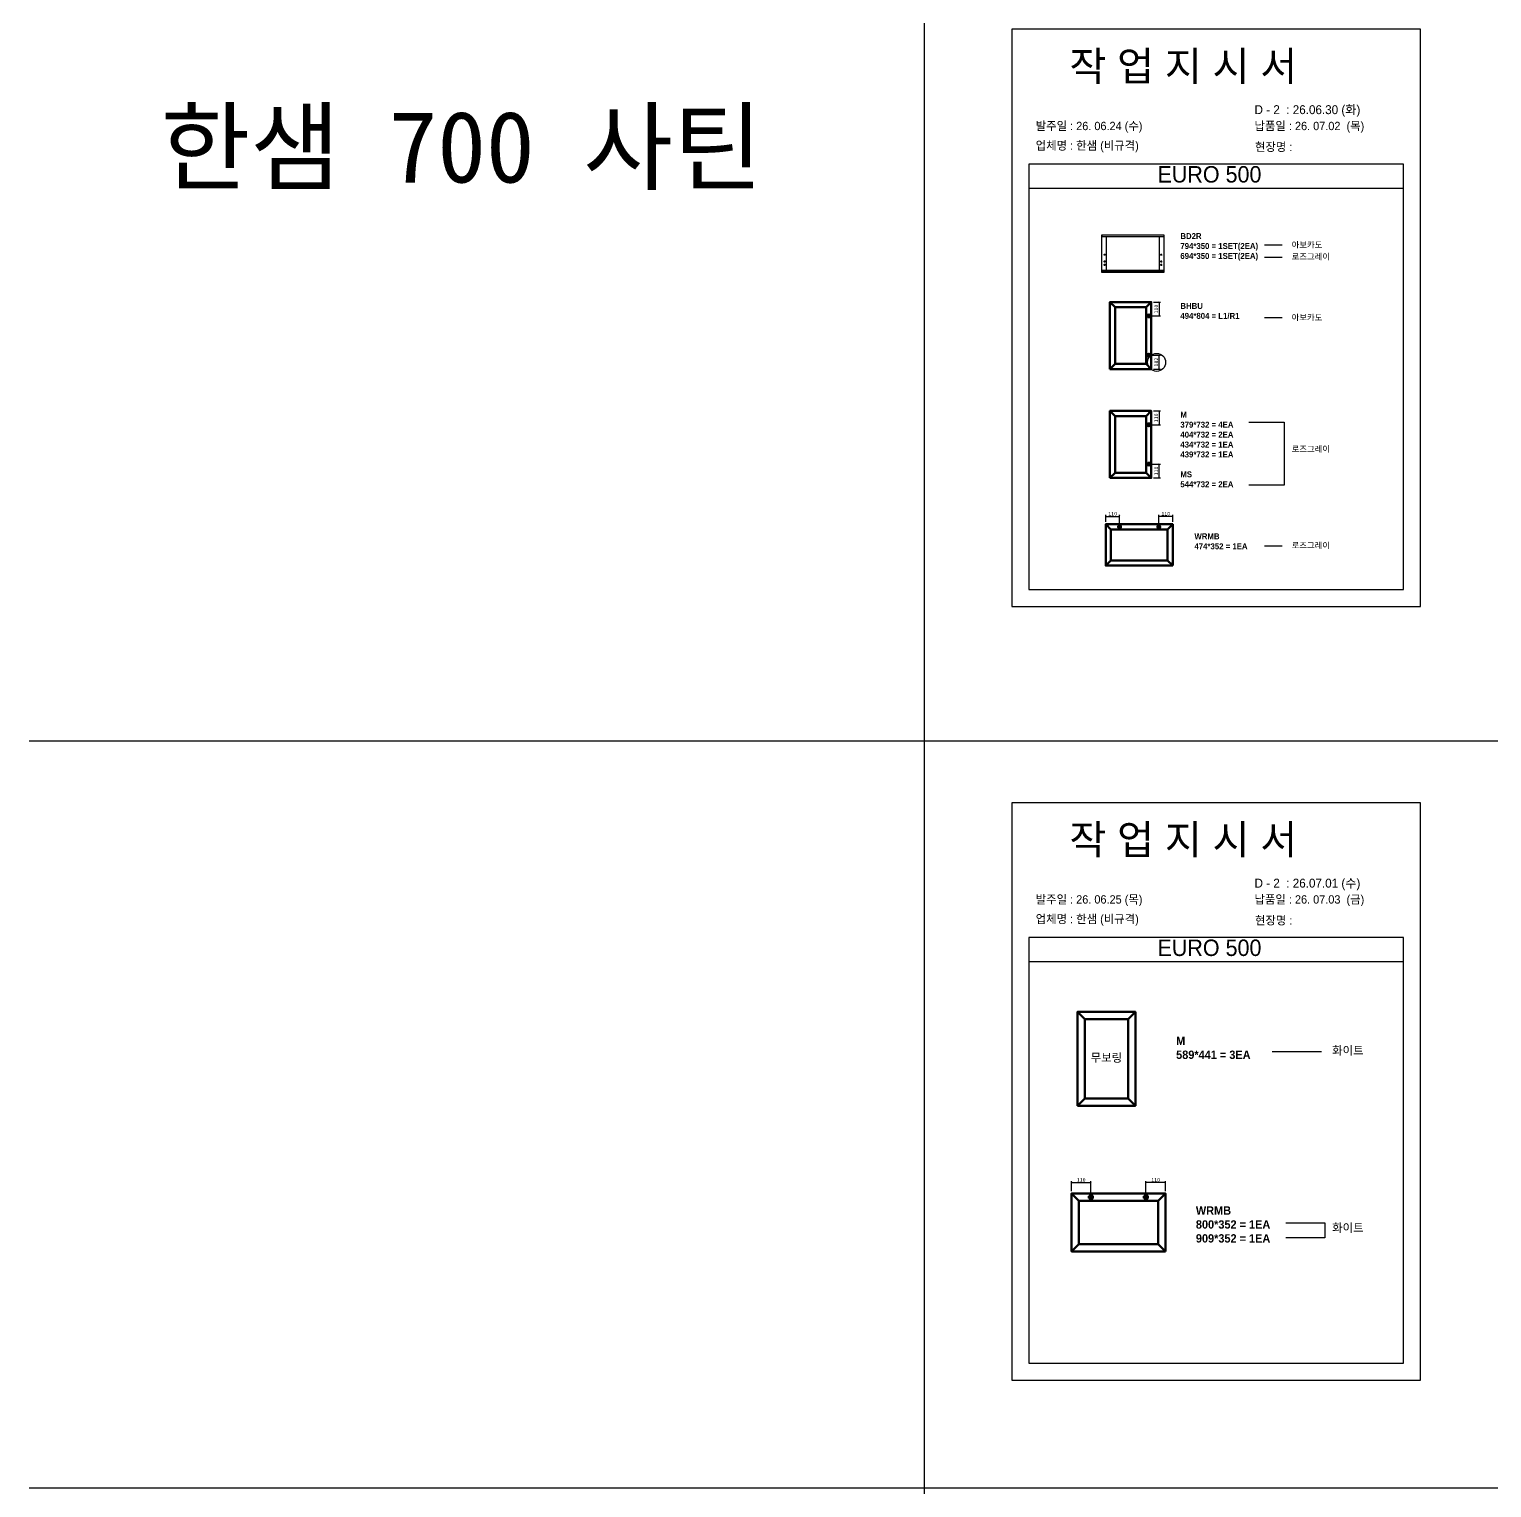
# Model space of a CAD drawing. Header units: millimetres. Extents: x -44117 to 256353, y -2095463 to 65325.
# Drawn here: x 104303 to 114102, y -1060188 to -1050412 of the extents above; entities that cross this region are included whole.
import ezdxf

# ---------------------------------------------------------------- set-up
doc = ezdxf.new("R2010")
doc.units = ezdxf.units.MM
doc.header["$LTSCALE"] = 10
doc.layers.add('Layer1', color=7, linetype='Continuous', lineweight=70)
doc.dimstyles.new('ISO-25', dxfattribs={"dimtxt": 2.5, "dimasz": 2.5, "dimexe": 1, "dimexo": 1, "dimtad": 1, "dimtxsty": 'Standard', "dimblk": 'ARCHTICK', "dimcen": 2.5, "dimadec": 0, "dimazin": 0, "dimtfac": 1, "dimtmove": 0, "dimatfit": 3, "dimfxl": 0, "dimarcsym": 0})

# ---------------------------------------------------------------- blocks, each defined once
blk = doc.blocks.new('_ArchTick')
at = {"color": 0, "linetype": 'ByBlock', "const_width": 0.15}
blk.add_lwpolyline([(-0.5, -0.5), (0.5, 0.5)], dxfattribs=at)
blk = doc.blocks.new('*D7077')
at = {"color": 0, "lineweight": -2}
for p, q in [((111836.2, -1052970.8), (111882.9, -1052970.8)), ((111872.9, -1052970.8), (111872.9, -1053063.6)), ((111818.5, -1053063.6), (111882.9, -1053063.6))]:
    blk.add_line(p, q, dxfattribs=at)
at = {"layer": 'Defpoints', "color": 0}
for p in [(111821.2, -1052970.8), (111803.5, -1053063.6), (111872.9, -1053063.6)]:
    blk.add_point(p, dxfattribs=at)
at = {"color": 0, "lineweight": -2, "xscale": 10, "yscale": 10, "zscale": 10}
for p, rotation in [((111872.9, -1052970.8), 90), ((111872.9, -1053063.6), 270)]:
    blk.add_blockref('_ArchTick', p, dxfattribs=dict(at, rotation=rotation))
at = {"color": 0, "insert": (111854.2, -1053017.2), "char_height": 25, "attachment_point": 5, "rotation": 90}
blk.add_mtext('110', dxfattribs=at)
blk = doc.blocks.new('*D7078')
at = {"color": 0, "lineweight": -2}
for p, q in [((111818.5, -1053326.7), (111882.9, -1053326.7)), ((111872.9, -1053419.4), (111872.9, -1053326.7)), ((111836.2, -1053419.4), (111882.9, -1053419.4))]:
    blk.add_line(p, q, dxfattribs=at)
at = {"layer": 'Defpoints', "color": 0}
for p in [(111803.5, -1053326.7), (111872.9, -1053326.7), (111821.2, -1053419.4)]:
    blk.add_point(p, dxfattribs=at)
at = {"color": 0, "lineweight": -2, "xscale": 10, "yscale": 10, "zscale": 10}
for p, rotation in [((111872.9, -1053326.7), 90), ((111872.9, -1053419.4), 270)]:
    blk.add_blockref('_ArchTick', p, dxfattribs=dict(at, rotation=rotation))
at = {"color": 0, "insert": (111854.2, -1053373), "char_height": 25, "attachment_point": 5, "rotation": 90}
blk.add_mtext('110', dxfattribs=at)
blk = doc.blocks.new('*D7079')
at = {"color": 0, "lineweight": -2}
for p, q in [((111515.7, -1053714.9), (111515.7, -1053668.2)), ((111515.7, -1053678.2), (111608.4, -1053678.2)), ((111608.4, -1053732.6), (111608.4, -1053668.2))]:
    blk.add_line(p, q, dxfattribs=at)
at = {"layer": 'Defpoints', "color": 0}
for p in [(111608.4, -1053678.2), (111515.7, -1053729.9), (111608.4, -1053747.6)]:
    blk.add_point(p, dxfattribs=at)
at = {"color": 0, "lineweight": -2, "xscale": 10, "yscale": 10, "zscale": 10, "rotation": 180}
blk.add_blockref('_ArchTick', (111515.7, -1053678.2), dxfattribs=at)
at = {"color": 0, "lineweight": -2, "xscale": 10, "yscale": 10, "zscale": 10}
blk.add_blockref('_ArchTick', (111608.4, -1053678.2), dxfattribs=at)
at = {"color": 0, "insert": (111562, -1053659.5), "char_height": 25, "attachment_point": 5}
blk.add_mtext('110', dxfattribs=at)
blk = doc.blocks.new('*D7080')
at = {"color": 0, "lineweight": -2}
for p, q in [((111871.5, -1053732.6), (111871.5, -1053668.2)), ((111964.3, -1053678.2), (111871.5, -1053678.2)), ((111964.3, -1053714.9), (111964.3, -1053668.2))]:
    blk.add_line(p, q, dxfattribs=at)
at = {"layer": 'Defpoints', "color": 0}
for p in [(111871.5, -1053678.2), (111871.5, -1053747.6), (111964.3, -1053729.9)]:
    blk.add_point(p, dxfattribs=at)
at = {"color": 0, "lineweight": -2, "xscale": 10, "yscale": 10, "zscale": 10, "rotation": 180}
blk.add_blockref('_ArchTick', (111871.5, -1053678.2), dxfattribs=at)
at = {"color": 0, "lineweight": -2, "xscale": 10, "yscale": 10, "zscale": 10}
blk.add_blockref('_ArchTick', (111964.3, -1053678.2), dxfattribs=at)
at = {"color": 0, "insert": (111917.9, -1053659.5), "char_height": 25, "attachment_point": 5}
blk.add_mtext('110', dxfattribs=at)
blk = doc.blocks.new('*D7081')
at = {"color": 0, "lineweight": -2}
for p, q in [((111836.2, -1052241.4), (111882.9, -1052241.4)), ((111872.9, -1052241.4), (111872.9, -1052334.2)), ((111818.5, -1052334.2), (111882.9, -1052334.2))]:
    blk.add_line(p, q, dxfattribs=at)
at = {"layer": 'Defpoints', "color": 0}
for p in [(111821.2, -1052241.4), (111803.5, -1052334.2), (111872.9, -1052334.2)]:
    blk.add_point(p, dxfattribs=at)
at = {"color": 0, "lineweight": -2, "xscale": 10, "yscale": 10, "zscale": 10}
for p, rotation in [((111872.9, -1052241.4), 90), ((111872.9, -1052334.2), 270)]:
    blk.add_blockref('_ArchTick', p, dxfattribs=dict(at, rotation=rotation))
at = {"color": 0, "insert": (111854.2, -1052287.8), "char_height": 25, "attachment_point": 5, "rotation": 90}
blk.add_mtext('110', dxfattribs=at)
blk = doc.blocks.new('*D7082')
at = {"color": 0, "lineweight": -2}
for p, q in [((111818.5, -1052597.3), (111882.9, -1052597.3)), ((111872.9, -1052690.1), (111872.9, -1052597.3)), ((111836.2, -1052690.1), (111882.9, -1052690.1))]:
    blk.add_line(p, q, dxfattribs=at)
at = {"layer": 'Defpoints', "color": 0}
for p in [(111803.5, -1052597.3), (111872.9, -1052597.3), (111821.2, -1052690.1)]:
    blk.add_point(p, dxfattribs=at)
at = {"color": 0, "lineweight": -2, "xscale": 10, "yscale": 10, "zscale": 10}
for p, rotation in [((111872.9, -1052597.3), 90), ((111872.9, -1052690.1), 270)]:
    blk.add_blockref('_ArchTick', p, dxfattribs=dict(at, rotation=rotation))
at = {"color": 0, "insert": (111854.2, -1052643.7), "char_height": 25, "attachment_point": 5, "rotation": 90}
blk.add_mtext('182', dxfattribs=at)
blk = doc.blocks.new('*D7105')
at = {"color": 0, "lineweight": -2}
for p, q in [((111286.5, -1058200.8), (111286.5, -1058133.3)), ((111416.5, -1058225.6), (111416.5, -1058133.3)), ((111286.5, -1058143.3), (111416.5, -1058143.3))]:
    blk.add_line(p, q, dxfattribs=at)
at = {"layer": 'Defpoints', "color": 0}
for p in [(111286.5, -1058215.8), (111416.5, -1058143.3), (111416.5, -1058240.6)]:
    blk.add_point(p, dxfattribs=at)
at = {"color": 0, "lineweight": -2, "xscale": 10, "yscale": 10, "zscale": 10, "rotation": 180}
blk.add_blockref('_ArchTick', (111286.5, -1058143.3), dxfattribs=at)
at = {"color": 0, "lineweight": -2, "xscale": 10, "yscale": 10, "zscale": 10}
blk.add_blockref('_ArchTick', (111416.5, -1058143.3), dxfattribs=at)
at = {"color": 0, "insert": (111351.5, -1058124.6), "char_height": 25, "attachment_point": 5}
blk.add_mtext('110', dxfattribs=at)
blk = doc.blocks.new('*D7106')
at = {"color": 0, "lineweight": -2}
for p, q in [((111785.3, -1058225.6), (111785.3, -1058133.3)), ((111915.3, -1058200.8), (111915.3, -1058133.3)), ((111915.3, -1058143.3), (111785.3, -1058143.3))]:
    blk.add_line(p, q, dxfattribs=at)
at = {"layer": 'Defpoints', "color": 0}
for p in [(111785.3, -1058143.3), (111915.3, -1058215.8), (111785.3, -1058240.6)]:
    blk.add_point(p, dxfattribs=at)
at = {"color": 0, "lineweight": -2, "xscale": 10, "yscale": 10, "zscale": 10, "rotation": 180}
blk.add_blockref('_ArchTick', (111785.3, -1058143.3), dxfattribs=at)
at = {"color": 0, "lineweight": -2, "xscale": 10, "yscale": 10, "zscale": 10}
blk.add_blockref('_ArchTick', (111915.3, -1058143.3), dxfattribs=at)
at = {"color": 0, "insert": (111850.3, -1058124.6), "char_height": 25, "attachment_point": 5}
blk.add_mtext('110', dxfattribs=at)

msp = doc.modelspace()

# ---------------------------------------------------------------- linework, layer by layer
for p, q in [((113509.93862, -1051316.75183), (111001.55496, -1051316.75183)), ((113509.93862, -1051479.63389), (111001.55496, -1051479.63389)), ((111487.58902, -1051792.93993), (111487.58902, -1052039.34376)), ((111907.67579, -1051793.57535), (111487.58902, -1051793.57535)), ((111907.67579, -1051803.17734), (111487.58902, -1051803.17734)), ((111907.32278, -1051792.58691), (111487.94203, -1051792.58691)), ((111489.35409, -1051792.58691), (111489.35409, -1051803.17734)), ((111519.36029, -1051803.17734), (111519.36029, -1052029.10635)), ((111875.90452, -1052029.10635), (111875.90452, -1051803.17734)), ((111905.91072, -1051792.58691), (111905.91072, -1051803.17734)), ((111907.67579, -1052039.34376), (111907.67579, -1051792.93993)), ((112697.12192, -1051859.33662), (112580.09211, -1051859.33662)), ((111513.53556, -1051923.90815), (111501.88609, -1051923.90815)), ((111507.71082, -1051918.08342), (111507.71082, -1051929.73288)), ((111881.72925, -1051923.90815), (111893.37872, -1051923.90815)), ((111887.55399, -1051918.08342), (111887.55399, -1051929.73288)), ((112697.12192, -1051942.39004), (112580.09211, -1051942.39004)), ((111907.67579, -1052029.10635), (111487.58902, -1052029.10635)), ((111907.67579, -1052038.70834), (111487.58902, -1052038.70834)), ((111487.94203, -1052039.69678), (111907.32278, -1052039.69678)), ((111489.35409, -1052029.10635), (111489.35409, -1052039.69678)), ((111513.53556, -1051969.09396), (111501.88609, -1051969.09396)), ((111513.53556, -1051991.68686), (111501.88609, -1051991.68686)), ((111507.71082, -1051963.26922), (111507.71082, -1051974.91869)), ((111507.71082, -1051985.86213), (111507.71082, -1051997.51159)), ((111881.72925, -1051969.09396), (111893.37872, -1051969.09396)), ((111881.72925, -1051991.68686), (111893.37872, -1051991.68686)), ((111887.55399, -1051963.26922), (111887.55399, -1051974.91869)), ((111887.55399, -1051985.86213), (111887.55399, -1051997.51159)), ((111905.91072, -1052039.69678), (111905.91072, -1052029.10635)), ((112697.12192, -1052346.33164), (112580.09211, -1052346.33164)), ((112697.12192, -1053877.91211), (112580.09211, -1053877.91211)), ((113509.93862, -1056501.03088), (111001.55496, -1056501.03088)), ((113509.93862, -1056663.91293), (111001.55496, -1056663.91293))]:
    msp.add_line(p, q)
at = {"color": 1}
for p, q in [((104302.82932, -1055181.44246), (196571.97618, -1055181.44246)), ((104302.82932, -1055181.44246), (196571.97618, -1055181.44246)), ((104302.82932, -1055181.44246), (196571.97618, -1055181.44246)), ((104302.82932, -1055181.44246), (196571.97618, -1055181.44246)), ((104302.82932, -1055181.44246), (196571.97618, -1055181.44246)), ((104302.82932, -1055181.44246), (196571.97618, -1055181.44246)), ((104302.82932, -1055181.44246), (196571.97618, -1055181.44246)), ((104302.82932, -1055181.44246), (196571.97618, -1055181.44246)), ((104302.82932, -1055181.44246), (196571.97618, -1055181.44246)), ((104302.82932, -1055181.44246), (196571.97618, -1055181.44246)), ((104302.82932, -1060188.47218), (196571.97618, -1060188.47218)), ((104302.82932, -1060188.47218), (196571.97618, -1060188.47218)), ((104302.82932, -1060188.47218), (196571.97618, -1060188.47218)), ((104302.82932, -1060188.47218), (196571.97618, -1060188.47218)), ((104302.82932, -1060188.47218), (196571.97618, -1060188.47218)), ((104302.82932, -1060188.47218), (196571.97618, -1060188.47218)), ((104302.82932, -1060188.47218), (196571.97618, -1060188.47218)), ((104302.82932, -1060188.47218), (196571.97618, -1060188.47218)), ((104302.82932, -1060188.47218), (196571.97618, -1060188.47218)), ((104302.82932, -1060188.47218), (196571.97618, -1060188.47218))]:
    msp.add_line(p, q, dxfattribs=at)
for p in [(110300.49669, 21924.9366), (110300.49669, 14161.07811), (110300.49669, 18584.38997), (110300.49669, 10820.53148), (110300.49669, 18627.87121), (110300.49669, 10864.01272), (110300.49669, 15287.32457), (110300.49669, 7523.46608), (110300.49669, 3746.75115), (110300.49669, 21924.9366), (110300.49669, 14161.07811), (110300.49669, 18584.38997), (110300.49669, 10820.53148), (110300.49669, 18627.87121), (110300.49669, 10864.01272), (110300.49669, 15287.32457), (110300.49669, 7523.46608), (110300.49669, 3746.75115), (110300.49669, 21924.9366), (110300.49669, 14161.07811), (110300.49669, 18584.38997), (110300.49669, 10820.53148), (110300.49669, 18627.87121), (110300.49669, 10864.01272), (110300.49669, 15287.32457), (110300.49669, 7523.46608), (110300.49669, 3746.75115), (110300.49669, 21924.9366), (110300.49669, 14161.07811), (110300.49669, 18584.38997), (110300.49669, 10820.53148), (110300.49669, 18627.87121), (110300.49669, 10864.01272), (110300.49669, 15287.32457), (110300.49669, 7523.46608), (110300.49669, 3746.75115), (110300.49669, 21924.9366), (110300.49669, 14161.07811), (110300.49669, 18584.38997), (110300.49669, 10820.53148), (110300.49669, 18627.87121), (110300.49669, 10864.01272), (110300.49669, 15287.32457), (110300.49669, 7523.46608), (110300.49669, 3746.75115), (110300.49669, 21924.9366), (110300.49669, 14161.07811), (110300.49669, 18584.38997), (110300.49669, 10820.53148), (110300.49669, 18627.87121), (110300.49669, 10864.01272), (110300.49669, 15287.32457), (110300.49669, 7523.46608), (110300.49669, 3746.75115), (110300.49669, 21924.9366), (110300.49669, 14161.07811), (110300.49669, 18584.38997), (110300.49669, 10820.53148), (110300.49669, 18627.87121), (110300.49669, 10864.01272), (110300.49669, 15287.32457), (110300.49669, 7523.46608), (110300.49669, 3746.75115), (110300.49669, 21924.9366), (110300.49669, 14161.07811), (110300.49669, 18584.38997), (110300.49669, 10820.53148), (110300.49669, 18627.87121), (110300.49669, 10864.01272), (110300.49669, 15287.32457), (110300.49669, 7523.46608), (110300.49669, 3746.75115), (110300.49669, 21924.9366), (110300.49669, 14161.07811), (110300.49669, 18584.38997), (110300.49669, 10820.53148), (110300.49669, 18627.87121), (110300.49669, 10864.01272), (110300.49669, 15287.32457), (110300.49669, 7523.46608), (110300.49669, 3746.75115), (110300.49669, 21924.9366), (110300.49669, 14161.07811), (110300.49669, 18584.38997), (110300.49669, 10820.53148), (110300.49669, 18627.87121), (110300.49669, 10864.01272), (110300.49669, 15287.32457), (110300.49669, 7523.46608), (110300.49669, 3746.75115), (110300.49669, 12702.87182), (110300.49669, 4939.01333), (110300.49669, 9362.32519), (110300.49669, 1598.4667), (110300.49669, 9405.80642), (110300.49669, 1641.94794), (110300.49669, 6065.25979), (110300.49669, -1698.5987), (110300.49669, -5475.31363), (110300.49669, 12702.87182), (110300.49669, 4939.01333), (110300.49669, 9362.32519), (110300.49669, 1598.4667), (110300.49669, 9405.80642), (110300.49669, 1641.94794), (110300.49669, 6065.25979), (110300.49669, -1698.5987), (110300.49669, -5475.31363), (110300.49669, 12702.87182), (110300.49669, 4939.01333), (110300.49669, 9362.32519), (110300.49669, 1598.4667), (110300.49669, 9405.80642), (110300.49669, 1641.94794), (110300.49669, 6065.25979), (110300.49669, -1698.5987), (110300.49669, -5475.31363), (110300.49669, 12702.87182), (110300.49669, 4939.01333), (110300.49669, 9362.32519), (110300.49669, 1598.4667), (110300.49669, 9405.80642), (110300.49669, 1641.94794), (110300.49669, 6065.25979), (110300.49669, -1698.5987), (110300.49669, -5475.31363), (110300.49669, 12702.87182), (110300.49669, 4939.01333), (110300.49669, 9362.32519), (110300.49669, 1598.4667), (110300.49669, 9405.80642), (110300.49669, 1641.94794), (110300.49669, 6065.25979), (110300.49669, -1698.5987), (110300.49669, -5475.31363)]:
    msp.add_xline(p, (0, 1), dxfattribs=at)
for points in [[(110887.53752, -1054282.55762), (113623.95606, -1054282.55762), (113623.95606, -1050412.47998), (110887.53752, -1050412.47998)], [(110887.53752, -1059466.83667), (113623.95606, -1059466.83667), (113623.95606, -1055596.75902), (110887.53752, -1055596.75902)]]:
    msp.add_lwpolyline(points, close=True)
for points in [[(111001.55496, -1051316.75183), (111001.55496, -1054168.54019), (113509.93862, -1054168.54019), (113509.93862, -1051316.75183)], [(112474.38777, -1053047.14202), (112710.33497, -1053047.14202), (112710.33497, -1053469.48751), (112474.38777, -1053469.48751)], [(111001.55496, -1056501.03088), (111001.55496, -1059352.81923), (113509.93862, -1059352.81923), (113509.93862, -1056501.03088)], [(112630.40182, -1057264.0586), (112961.15065, -1057264.0586)], [(112722.34817, -1058413.81308), (112984.41611, -1058413.81308), (112984.41611, -1058514.27245), (112722.34817, -1058514.27245)]]:
    msp.add_lwpolyline(points)
for centre in [(111507.71082, -1051923.90815), (111887.55399, -1051923.90815), (111507.71082, -1051969.09396), (111507.71082, -1051991.68686), (111887.55399, -1051969.09396), (111887.55399, -1051991.68686)]:
    msp.add_circle(centre, 3.53014)
msp.add_circle((111856.37449, -1052645.23757), 60.46147, dxfattribs=at)
for centre, start, end in [((111487.94203, -1051792.93993), 90, 180), ((111907.32278, -1051792.93993), 0, 90), ((111487.94203, -1052039.34376), 180, 270), ((111907.32278, -1052039.34376), 270, 0)]:
    msp.add_arc(centre, 0.35301, start, end)
at = {"layer": 'Layer1'}
for p, q in [((111578.74858, -1052276.07972), (111544.11194, -1052241.44308)), ((111786.56839, -1052276.07972), (111821.20503, -1052241.44308)), ((111803.51577, -1052319.80792), (111803.51577, -1052348.60214)), ((111803.51577, -1052611.69092), (111803.51577, -1052582.89671)), ((111544.11194, -1052690.05576), (111578.74858, -1052655.41913)), ((111821.20503, -1052690.05576), (111786.56839, -1052655.41913)), ((111786.56839, -1052655.41913), (111821.20503, -1052690.05576)), ((111578.74858, -1053005.4397), (111544.11194, -1052970.80307)), ((111786.56839, -1053005.4397), (111821.20503, -1052970.80307)), ((111803.51577, -1053049.16791), (111803.51577, -1053077.96212)), ((111803.51577, -1053341.05091), (111803.51577, -1053312.2567)), ((111544.11194, -1053419.41575), (111578.74858, -1053384.77911)), ((111821.20503, -1053419.41575), (111786.56839, -1053384.77911)), ((111786.56839, -1053384.77911), (111821.20503, -1053419.41575)), ((111550.28956, -1053764.53958), (111515.65292, -1053729.90294)), ((111594.01776, -1053747.59219), (111622.81198, -1053747.59219)), ((111885.90076, -1053747.59219), (111857.10655, -1053747.59219)), ((111964.2656, -1053729.90294), (111929.62897, -1053764.53958)), ((111929.62897, -1053764.53958), (111964.2656, -1053729.90294)), ((111550.28956, -1053972.35939), (111515.65292, -1054006.99602)), ((111964.2656, -1054006.99602), (111929.62897, -1053972.35939)), ((111374.90225, -1057048.04222), (111326.3489, -1056999.48887)), ((111666.22233, -1057048.04222), (111714.77568, -1056999.48887)), ((111326.3489, -1057628.3504), (111374.90225, -1057579.79705)), ((111714.77568, -1057628.3504), (111666.22233, -1057579.79705)), ((111666.22233, -1057579.79705), (111714.77568, -1057628.3504)), ((111335.00863, -1058264.37117), (111286.45528, -1058215.81783)), ((111915.31681, -1058215.81783), (111866.76346, -1058264.37117)), ((111866.76346, -1058264.37117), (111915.31681, -1058215.81783)), ((111396.30646, -1058240.61448), (111436.66995, -1058240.61448)), ((111805.46563, -1058240.61448), (111765.10214, -1058240.61448)), ((111335.00863, -1058555.69126), (111286.45528, -1058604.24461)), ((111915.31681, -1058604.24461), (111866.76346, -1058555.69126))]:
    msp.add_line(p, q, dxfattribs=at)
for points in [[(111544.11194, -1052690.05576), (111821.20503, -1052690.05576), (111821.20503, -1052241.44308), (111544.11194, -1052241.44308)], [(111578.74858, -1052655.41913), (111786.56839, -1052655.41913), (111786.56839, -1052276.07972), (111578.74858, -1052276.07972)], [(111817.91288, -1052334.20503), (111789.11867, -1052334.20503)], [(111817.91288, -1052597.29382), (111789.11867, -1052597.29382)], [(111544.11194, -1053419.41575), (111821.20503, -1053419.41575), (111821.20503, -1052970.80307), (111544.11194, -1052970.80307)], [(111578.74858, -1053384.77911), (111786.56839, -1053384.77911), (111786.56839, -1053005.4397), (111578.74858, -1053005.4397)], [(111817.91288, -1053063.56501), (111789.11867, -1053063.56501)], [(111817.91288, -1053326.6538), (111789.11867, -1053326.6538)], [(111964.2656, -1054006.99602), (111964.2656, -1053729.90294), (111515.65292, -1053729.90294), (111515.65292, -1054006.99602)], [(111929.62897, -1053972.35939), (111929.62897, -1053764.53958), (111550.28956, -1053764.53958), (111550.28956, -1053972.35939)], [(111608.41487, -1053733.19509), (111608.41487, -1053761.9893)], [(111871.50366, -1053733.19509), (111871.50366, -1053761.9893)], [(111326.3489, -1057628.3504), (111714.77568, -1057628.3504), (111714.77568, -1056999.48887), (111326.3489, -1056999.48887)], [(111374.90225, -1057579.79705), (111666.22233, -1057579.79705), (111666.22233, -1057048.04222), (111374.90225, -1057048.04222)], [(111915.31681, -1058604.24461), (111915.31681, -1058215.81783), (111286.45528, -1058215.81783), (111286.45528, -1058604.24461)], [(111416.4882, -1058220.43273), (111416.4882, -1058260.79622)], [(111785.28388, -1058220.43273), (111785.28388, -1058260.79622)], [(111866.76346, -1058555.69126), (111866.76346, -1058264.37117), (111335.00863, -1058264.37117), (111335.00863, -1058555.69126)]]:
    msp.add_lwpolyline(points, close=True, dxfattribs=at)
for centre, radius in [((111803.51577, -1052334.20503), 9.59807), ((111803.51577, -1052597.29382), 9.59807), ((111803.51577, -1053063.56501), 9.59807), ((111803.51577, -1053326.6538), 9.59807), ((111608.41487, -1053747.59219), 9.59807), ((111871.50366, -1053747.59219), 9.59807), ((111416.4882, -1058240.61448), 13.4545), ((111785.28388, -1058240.61448), 13.4545)]:
    msp.add_circle(centre, radius, dxfattribs=at)

# ---------------------------------------------------------------- texts
at = {"attachment_point": 1}
for s, width, gutter_width, heights, insert, char_height in [('{\\fGulim|b0|i0|c129|p50;작 업 지 시 서}', 4666.4485321, 17.63682, [-219.88959], (111272.24557, -1050560.79991), 197.5323919), ('{\\f굴림|b0|i0|c129|p50;한샘} 700 {\\f굴림|b0|i0|c129|p50;사틴}', 5072.1082947, 2395.6482, [-533.35869], (105182.75576, -1050960.69812), 479.1296392), ('{\\f굴림|b0|i0|c129|p50;한샘} 700 {\\f굴림|b0|i0|c129|p50;사틴}', 5072.1082947, 2395.6482, [-533.35869], (105182.75576, -1050960.69812), 479.1296392), ('{\\f굴림|b0|i0|c129|p50;한샘} 700 {\\f굴림|b0|i0|c129|p50;사틴}', 5072.1082947, 2395.6482, [-533.35869], (105182.75576, -1050960.69812), 479.1296392), ('{\\f굴림|b0|i0|c129|p50;한샘} 700 {\\f굴림|b0|i0|c129|p50;사틴}', 5072.1082947, 2395.6482, [-533.35869], (105182.75576, -1050960.69812), 479.1296392), ('{\\f굴림|b0|i0|c129|p50;한샘} 700 {\\f굴림|b0|i0|c129|p50;사틴}', 5072.1082947, 2395.6482, [-533.35869], (105182.75576, -1050960.69812), 479.1296392), ('\\pt11;{\\fGulim|b0|i0|c129|p50;발주일 : 26. 06.24 (수)}', 5387.0305146, 20.36026, [56.20102], (111046.50593, -1051032.86993), 55.8685452), ('{\\fGulim|b0|i0|c129|p50;납품일 : 26. 07.02  (목)}', 5387.0305146, 20.36026, [57.15569], (112512.40857, -1051032.86993), 55.8685452), ('{\\fGulim|b0|i0|c129|p50;업체명 : 한샘 (비규격)}', 5387.0305146, 20.36026, [58.82126], (111046.50593, -1051164.24437), 55.8685452), ('{\\fGulim|b0|i0|c129|p50;현장명 :  }', 5350.1178156, 20.22075, [61.9135], (112516.3066, -1051173.61378), 55.485726), ('{\\fGulim|b0|i0|c129|p50;EURO 500}', 2601.342149, 9.83176, [-113.19485], (111862.4692, -1051329.77698), 110.1157193), ('\\pt10;{\\f굴림|b1|i0|c129|p50;BD2R}\\P\\pt10;{\\f굴림|b1|i0|c129|p50;794*350 = 1SET(2EA)}\\P\\pt10;{\\f굴림|b1|i0|c129|p50;694*350 = 1SET(2EA)}', 12072.7918459, 155.2668, [-187.69327], (112015.71552, -1051778.94243), 39.9257485), ('{\\f굴림|b1|i0|c129|p50;아보카도}', 12072.7918459, 155.2668, [-44.36194], (112761.29956, -1051837.5728), 39.9257485), ('{\\f굴림|b1|i0|c129|p50;로즈그레이}', 12072.7918459, 155.2668, [-44.41475], (112761.29956, -1051916.85106), 39.9257485), ('{\\f굴림|b1|i0|c129|p50;BHBU\\P494*804 = L1/R1}', 12072.7918459, 155.2668, [-114.81293], (112015.71552, -1052247.06168), 39.9257485), ('{\\f굴림|b1|i0|c129|p50;아보카도}', 12072.7918459, 155.2668, [-44.36194], (112761.29956, -1052324.56782), 39.9257485), ('\\pt10;{\\f굴림|b1|i0|c129|p50;M}\\P\\pt10;{\\f굴림|b1|i0|c129|p50;379*732 = 4EA}\\P\\pt10;{\\f굴림|b1|i0|c129|p50;404*732 = 2EA}\\P\\pt10;{\\f굴림|b1|i0|c129|p50;434*732 = 1EA}\\P\\pt10;{\\f굴림|b1|i0|c129|p50;439*732 = 1EA}\\P\\pt10;{\\f굴림|b1|i0|c129|p50;}\\P\\pt10;{\\f굴림|b1|i0|c129|p50;MS}\\P\\pt10;{\\f굴림|b1|i0|c129|p50;544*732 = 2EA}', 12072.7918459, 155.2668, [-507.57456], (112015.71552, -1052976.42166), 39.9257485), ('{\\f굴림|b1|i0|c129|p50;로즈그레이}', 12072.7918459, 155.2668, [-44.41475], (112761.29956, -1053205.8778), 39.9257485), ('{\\f굴림|b1|i0|c129|p50;WRMB\\P474*352 = 1EA}', 12072.7918459, 155.2668, [-107.84177], (112110.0944, -1053791.61705), 39.9257485), ('{\\f굴림|b1|i0|c129|p50;로즈그레이}', 12072.7918459, 155.2668, [-44.41475], (112761.29956, -1053852.37313), 39.9257485), ('{\\fGulim|b0|i0|c129|p50;작 업 지 시 서}', 4666.4485321, 17.63682, [-219.88959], (111272.24557, -1055745.07895), 197.5323919), ('\\pt11;{\\fGulim|b0|i0|c129|p50;발주일 : 26. 06.25 (목)}', 5387.0305146, 20.36026, [56.20102], (111046.50593, -1056217.14897), 55.8685452), ('{\\fGulim|b0|i0|c129|p50;납품일 : 26. 07.03  (금)}', 5387.0305146, 20.36026, [57.15569], (112512.40857, -1056217.14897), 55.8685452), ('{\\fGulim|b0|i0|c129|p50;업체명 : 한샘 (비규격)}', 5387.0305146, 20.36026, [58.82126], (111046.50593, -1056348.52341), 55.8685452), ('{\\fGulim|b0|i0|c129|p50;현장명 :  }', 5350.1178156, 20.22075, [61.9135], (112516.3066, -1056357.89282), 55.485726), ('{\\fGulim|b0|i0|c129|p50;EURO 500}', 2601.342149, 9.83176, [-113.19485], (111862.4692, -1056514.05602), 110.1157193), ('\\pt10;{\\f굴림|b1|i0|c129|p50;M}\\P\\pt10;{\\f굴림|b1|i0|c129|p50;589*441 = 3EA}', 16923.5393316, 217.65171, [-151.09767], (111987.43888, -1057164.92339), 55.9675826), ('{\\f굴림|b1|i0|c129|p50;화이트}', 16923.5393316, 217.65171, [-62.1862], (113032.59239, -1057229.90535), 55.9675826), ('{\\f굴림|b1|i0|c129|p50;무보링}', 16923.5393316, 217.65171, [-62.33427], (111415.08309, -1057277.98305), 55.9675826), ('{\\f굴림|b1|i0|c129|p50;WRMB\\P800*352 = 1EA\\P909*352 = 1EA}', 16923.5393316, 217.65171, [-244.59906], (112119.73841, -1058302.32816), 55.9675826), ('{\\f굴림|b1|i0|c129|p50;화이트}', 16923.5393316, 217.65171, [-62.1862], (113032.59239, -1058417.9907), 55.9675826)]:
    msp.add_mtext_dynamic_manual_height_columns(s, width=width, gutter_width=gutter_width, heights=heights, dxfattribs=dict(at, insert=insert, char_height=char_height))
at = {"color": 1, "char_height": 59.7264419, "attachment_point": 1}
for s, insert in [('{\\fGulim|b0|i0|c129|p50;D - 2  : 26.06.30 (화)}', (112512.72303, -1050921.81106)), ('{\\fGulim|b0|i0|c129|p50;D - 2  : 26.07.01 (수)}', (112512.72303, -1056106.09011))]:
    msp.add_mtext_dynamic_manual_height_columns(s, width=5759.0217184, gutter_width=21.7662, heights=[61.10247], dxfattribs=dict(at, insert=insert))

# ---------------------------------------------------------------- dimensions: what is measured, and where the dimension line sits
for base, p1, p2, angle, text, picture, middle in [((111872.90213, -1052334.20503), (111821.20503, -1052241.44308), (111803.51577, -1052334.20503), 90, '110', '*D7081', (111854.15213, -1052287.82406)), ((111872.90213, -1052597.29382), (111821.20503, -1052690.05576), (111803.51577, -1052597.29382), 270, '182', '*D7082', (111854.15213, -1052643.67479)), ((111872.90213, -1053063.56501), (111821.20503, -1052970.80307), (111803.51577, -1053063.56501), 90, '110', '*D7077', (111854.15213, -1053017.18404)), ((111872.90213, -1053326.6538), (111821.20503, -1053419.41575), (111803.51577, -1053326.6538), 270, '110', '*D7078', (111854.15213, -1053373.03477)), ((111608.41487, -1053678.20584), (111515.65292, -1053729.90294), (111608.41487, -1053747.59219), 180, '110', '*D7079', (111562.0339, -1053659.45584)), ((111416.4882, -1058143.34926), (111286.45528, -1058215.81783), (111416.4882, -1058240.61448), 180, '110', '*D7105', (111351.47174, -1058124.59926))]:
    dim = msp.add_linear_dim(base=base, p1=p1, p2=p2, angle=angle, text=text, dimstyle='ISO-25', override={"dimscale": 10, "dimasz": 1, "dimexo": 1.5, "dimtxsty": 'Standard'})
    dim.commit()
    dim.dimension.update_dxf_attribs({"geometry": picture, "text_midpoint": middle})
for base, p1, p2, picture, middle in [((111871.50366, -1053678.20584), (111964.2656, -1053729.90294), (111871.50366, -1053747.59219), '*D7080', (111917.88463, -1053659.45584)), ((111785.28388, -1058143.34926), (111915.31681, -1058215.81783), (111785.28388, -1058240.61448), '*D7106', (111850.30034, -1058124.59926))]:
    dim = msp.add_linear_dim(base=base, p1=p1, p2=p2, text='110', dimstyle='ISO-25', override={"dimscale": 10, "dimasz": 1, "dimexo": 1.5, "dimtxsty": 'Standard'})
    dim.commit()
    dim.dimension.update_dxf_attribs({"geometry": picture, "text_midpoint": middle})

doc.saveas('drawing.dxf')
